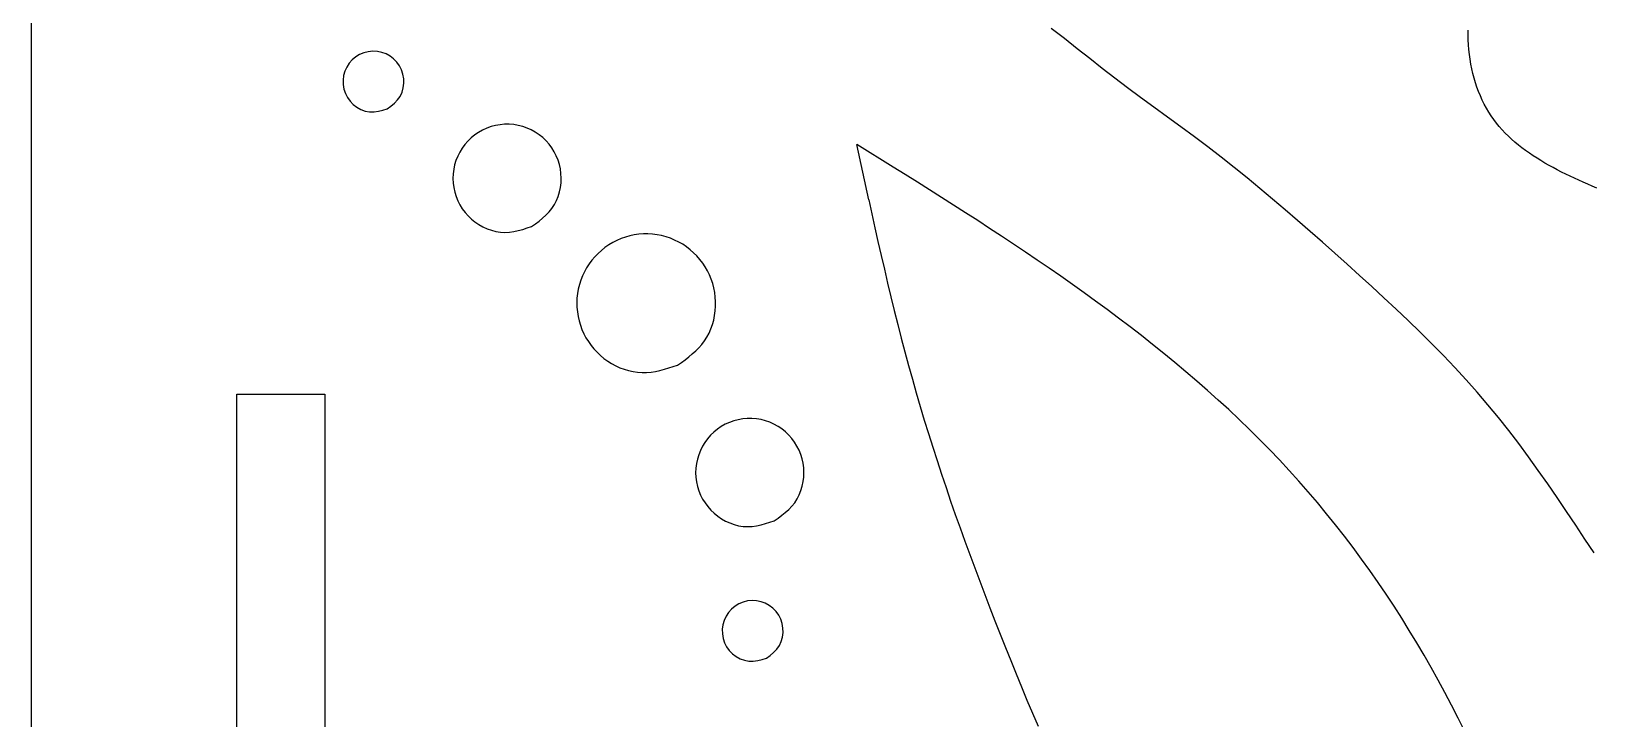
# Model space of a CAD drawing. Extents: x -3475 to 3475, y -2114 to 2114.
# Drawn here: x -2992 to -2481, y -990 to -765 of the extents above; entities that cross this region are included whole.
import ezdxf

# ---------------------------------------------------------------- set-up
doc = ezdxf.new("R2010")
doc.units = 0
doc.header["$MEASUREMENT"] = 0
doc.layers.get('0').update_dxf_attribs({"linetype": 'CONTINUOUS'})

msp = doc.modelspace()

# ---------------------------------------------------------------- linework, layer by layer
for p, q in [((-2992.28, -569.48), (-2992.28, -1259.1)), ((-2653.94, -767.66), (-2658.28, -764.3)), ((-2521.77, -766.46), (-2521.77, -764.85)), ((-2521.72, -768.06), (-2521.77, -766.46)), ((-2883.36, -772.3), (-2884.73, -772.87)), ((-2881.91, -771.94), (-2883.36, -772.3)), ((-2880.43, -771.8), (-2881.91, -771.94)), ((-2878.94, -771.87), (-2880.43, -771.8)), ((-2877.49, -772.18), (-2878.94, -771.87)), ((-2876.09, -772.69), (-2877.49, -772.18)), ((-2649.75, -770.96), (-2653.94, -767.66)), ((-2645.64, -774.21), (-2649.75, -770.96)), ((-2521.63, -769.67), (-2521.72, -768.06)), ((-2521.5, -771.26), (-2521.63, -769.67)), ((-2521.32, -772.85), (-2521.5, -771.26)), ((-2888.95, -776.96), (-2889.57, -778.31)), ((-2888.14, -775.71), (-2888.95, -776.96)), ((-2887.15, -774.6), (-2888.14, -775.71)), ((-2886, -773.65), (-2887.15, -774.6)), ((-2884.73, -772.87), (-2886, -773.65)), ((-2874.78, -773.4), (-2876.09, -772.69)), ((-2873.6, -774.31), (-2874.78, -773.4)), ((-2872.56, -775.38), (-2873.6, -774.31)), ((-2871.7, -776.59), (-2872.56, -775.38)), ((-2871.03, -777.92), (-2871.7, -776.59)), ((-2641.56, -777.42), (-2645.64, -774.21)), ((-2637.46, -780.6), (-2641.56, -777.42)), ((-2521.1, -774.43), (-2521.32, -772.85)), ((-2520.83, -776), (-2521.1, -774.43)), ((-2520.52, -777.55), (-2520.83, -776)), ((-2520.17, -779.09), (-2520.52, -777.55)), ((-2889.98, -779.74), (-2890.17, -781.22)), ((-2890.17, -781.22), (-2890.13, -782.71)), ((-2890.13, -782.71), (-2889.88, -784.18)), ((-2889.57, -778.31), (-2889.98, -779.74)), ((-2870.56, -779.33), (-2871.03, -777.92)), ((-2870.31, -780.79), (-2870.56, -779.33)), ((-2870.45, -783.78), (-2870.27, -782.29)), ((-2870.27, -782.29), (-2870.31, -780.79)), ((-2633.27, -783.78), (-2637.46, -780.6)), ((-2519.77, -780.6), (-2520.17, -779.09)), ((-2519.33, -782.09), (-2519.77, -780.6)), ((-2518.84, -783.56), (-2519.33, -782.09)), ((-2889.88, -784.18), (-2889.41, -785.59)), ((-2889.41, -785.59), (-2888.74, -786.92)), ((-2888.74, -786.92), (-2887.87, -788.12)), ((-2873.34, -788.8), (-2872.32, -787.76)), ((-2872.32, -787.76), (-2871.48, -786.57)), ((-2871.48, -786.57), (-2870.85, -785.23)), ((-2870.85, -785.23), (-2870.45, -783.78)), ((-2628.99, -786.96), (-2633.27, -783.78)), ((-2624.62, -790.15), (-2628.99, -786.96)), ((-2518.31, -785), (-2518.84, -783.56)), ((-2517.73, -786.41), (-2518.31, -785)), ((-2517.11, -787.79), (-2517.73, -786.41)), ((-2516.44, -789.14), (-2517.11, -787.79)), ((-2887.87, -788.12), (-2886.84, -789.19)), ((-2886.84, -789.19), (-2885.65, -790.11)), ((-2885.65, -790.11), (-2884.34, -790.84)), ((-2884.34, -790.84), (-2882.94, -791.37)), ((-2882.94, -791.37), (-2881.48, -791.66)), ((-2881.48, -791.66), (-2880.03, -791.68)), ((-2880.03, -791.68), (-2878.58, -791.46)), ((-2878.58, -791.46), (-2877.14, -791.09)), ((-2877.14, -791.09), (-2875.71, -790.63)), ((-2875.71, -790.63), (-2874.49, -789.74)), ((-2874.49, -789.74), (-2873.34, -788.8)), ((-2620.21, -793.35), (-2624.62, -790.15)), ((-2515.73, -790.45), (-2516.44, -789.14)), ((-2514.98, -791.73), (-2515.73, -790.45)), ((-2514.18, -792.96), (-2514.98, -791.73)), ((-2513.34, -794.16), (-2514.18, -792.96)), ((-2844.49, -797.61), (-2845.8, -798.35)), ((-2843.12, -796.98), (-2844.49, -797.61)), ((-2841.7, -796.48), (-2843.12, -796.98)), ((-2840.24, -796.1), (-2841.7, -796.48)), ((-2838.76, -795.84), (-2840.24, -796.1)), ((-2837.26, -795.7), (-2838.76, -795.84)), ((-2835.76, -795.7), (-2837.26, -795.7)), ((-2834.26, -795.82), (-2835.76, -795.7)), ((-2832.78, -796.07), (-2834.26, -795.82)), ((-2831.32, -796.44), (-2832.78, -796.07)), ((-2829.9, -796.94), (-2831.32, -796.44)), ((-2828.53, -797.55), (-2829.9, -796.94)), ((-2827.22, -798.28), (-2828.53, -797.55)), ((-2615.78, -796.58), (-2620.21, -793.35)), ((-2611.37, -799.84), (-2615.78, -796.58)), ((-2512.46, -795.32), (-2513.34, -794.16)), ((-2511.54, -796.44), (-2512.46, -795.32)), ((-2510.58, -797.53), (-2511.54, -796.44)), ((-2509.58, -798.59), (-2510.58, -797.53)), ((-2850.28, -802.32), (-2851.18, -803.53)), ((-2849.29, -801.19), (-2850.28, -802.32)), ((-2848.21, -800.14), (-2849.29, -801.19)), ((-2847.04, -799.19), (-2848.21, -800.14)), ((-2845.8, -798.35), (-2847.04, -799.19)), ((-2825.97, -799.12), (-2827.22, -798.28)), ((-2824.79, -800.07), (-2825.97, -799.12)), ((-2823.7, -801.11), (-2824.79, -800.07)), ((-2822.71, -802.23), (-2823.7, -801.11)), ((-2821.81, -803.44), (-2822.71, -802.23)), ((-2720, -811.4), (-2721.96, -802.31)), ((-2710.03, -809.72), (-2721.96, -802.31)), ((-2606.99, -803.14), (-2611.37, -799.84)), ((-2602.66, -806.47), (-2606.99, -803.14)), ((-2508.55, -799.61), (-2509.58, -798.59)), ((-2507.49, -800.61), (-2508.55, -799.61)), ((-2506.39, -801.58), (-2507.49, -800.61)), ((-2505.26, -802.51), (-2506.39, -801.58)), ((-2504.1, -803.43), (-2505.26, -802.51)), ((-2853.19, -807.55), (-2853.63, -808.99)), ((-2852.63, -806.16), (-2853.19, -807.55)), ((-2851.96, -804.81), (-2852.63, -806.16)), ((-2851.18, -803.53), (-2851.96, -804.81)), ((-2821.01, -804.72), (-2821.81, -803.44)), ((-2820.33, -806.05), (-2821.01, -804.72)), ((-2819.77, -807.44), (-2820.33, -806.05)), ((-2819.33, -808.88), (-2819.77, -807.44)), ((-2598.39, -809.85), (-2602.66, -806.47)), ((-2502.91, -804.31), (-2504.1, -803.43)), ((-2501.69, -805.17), (-2502.91, -804.31)), ((-2500.45, -806.01), (-2501.69, -805.17)), ((-2499.18, -806.83), (-2500.45, -806.01)), ((-2497.89, -807.62), (-2499.18, -806.83)), ((-2496.58, -808.4), (-2497.89, -807.62)), ((-2495.25, -809.16), (-2496.58, -808.4)), ((-2854.13, -811.95), (-2854.18, -813.46)), ((-2854.18, -813.46), (-2854.11, -814.96)), ((-2853.94, -810.46), (-2854.13, -811.95)), ((-2853.63, -808.99), (-2853.94, -810.46)), ((-2819.01, -810.34), (-2819.33, -808.88)), ((-2818.81, -811.84), (-2819.01, -810.34)), ((-2818.74, -813.34), (-2818.81, -811.84)), ((-2818.79, -814.86), (-2818.74, -813.34)), ((-2718.02, -820.49), (-2720, -811.4)), ((-2706.06, -812.2), (-2710.03, -809.72)), ((-2702.09, -814.69), (-2706.06, -812.2)), ((-2594.15, -813.26), (-2598.39, -809.85)), ((-2589.96, -816.7), (-2594.15, -813.26)), ((-2493.9, -809.9), (-2495.25, -809.16)), ((-2492.53, -810.63), (-2493.9, -809.9)), ((-2491.15, -811.34), (-2492.53, -810.63)), ((-2489.75, -812.03), (-2491.15, -811.34)), ((-2488.33, -812.72), (-2489.75, -812.03)), ((-2486.9, -813.39), (-2488.33, -812.72)), ((-2485.47, -814.06), (-2486.9, -813.39)), ((-2854.11, -814.96), (-2853.91, -816.46)), ((-2853.91, -816.46), (-2853.59, -817.93)), ((-2853.59, -817.93), (-2853.15, -819.36)), ((-2819.7, -819.31), (-2819.27, -817.86)), ((-2819.27, -817.86), (-2818.97, -816.37)), ((-2818.97, -816.37), (-2818.79, -814.86)), ((-2698.13, -817.18), (-2702.09, -814.69)), ((-2694.18, -819.68), (-2698.13, -817.18)), ((-2585.8, -820.18), (-2589.96, -816.7)), ((-2484.02, -814.71), (-2485.47, -814.06)), ((-2482.57, -815.36), (-2484.02, -814.71)), ((-2481.1, -816.01), (-2482.57, -815.36)), ((-2479.64, -816.64), (-2481.1, -816.01)), ((-2853.15, -819.36), (-2852.58, -820.76)), ((-2852.58, -820.76), (-2851.91, -822.09)), ((-2851.91, -822.09), (-2851.11, -823.37)), ((-2851.11, -823.37), (-2850.22, -824.57)), ((-2822.68, -824.41), (-2821.75, -823.27)), ((-2821.75, -823.27), (-2820.94, -822.03)), ((-2820.94, -822.03), (-2820.26, -820.71)), ((-2820.26, -820.71), (-2819.7, -819.31)), ((-2718.02, -820.49), (-2717.02, -825.04)), ((-2690.23, -822.19), (-2694.18, -819.68)), ((-2686.29, -824.71), (-2690.23, -822.19)), ((-2581.67, -823.68), (-2585.8, -820.18)), ((-2577.57, -827.21), (-2581.67, -823.68)), ((-2850.22, -824.57), (-2849.22, -825.69)), ((-2849.22, -825.69), (-2848.13, -826.73)), ((-2848.13, -826.73), (-2846.96, -827.68)), ((-2846.96, -827.68), (-2845.7, -828.53)), ((-2845.7, -828.53), (-2844.38, -829.28)), ((-2828.43, -829.21), (-2827.2, -828.31)), ((-2827.2, -828.31), (-2825.99, -827.4)), ((-2825.99, -827.4), (-2824.82, -826.46)), ((-2824.82, -826.46), (-2823.71, -825.47)), ((-2823.71, -825.47), (-2822.68, -824.41)), ((-2717.02, -825.04), (-2716.01, -829.58)), ((-2682.35, -827.25), (-2686.29, -824.71)), ((-2678.43, -829.8), (-2682.35, -827.25)), ((-2573.49, -830.77), (-2577.57, -827.21)), ((-2844.38, -829.28), (-2842.99, -829.91)), ((-2842.99, -829.91), (-2841.57, -830.42)), ((-2841.57, -830.42), (-2840.11, -830.8)), ((-2840.11, -830.8), (-2838.64, -831.03)), ((-2838.64, -831.03), (-2837.17, -831.1)), ((-2837.17, -831.1), (-2835.7, -831.03)), ((-2835.7, -831.03), (-2834.24, -830.82)), ((-2834.24, -830.82), (-2832.78, -830.51)), ((-2832.78, -830.51), (-2831.33, -830.12)), ((-2831.33, -830.12), (-2829.88, -829.67)), ((-2829.88, -829.67), (-2828.43, -829.21)), ((-2800.52, -833.75), (-2801.86, -834.43)), ((-2799.14, -833.16), (-2800.52, -833.75)), ((-2797.72, -832.66), (-2799.14, -833.16)), ((-2796.27, -832.26), (-2797.72, -832.66)), ((-2794.8, -831.95), (-2796.27, -832.26)), ((-2793.31, -831.74), (-2794.8, -831.95)), ((-2791.81, -831.63), (-2793.31, -831.74)), ((-2790.31, -831.62), (-2791.81, -831.63)), ((-2788.81, -831.71), (-2790.31, -831.62)), ((-2787.32, -831.89), (-2788.81, -831.71)), ((-2785.85, -832.18), (-2787.32, -831.89)), ((-2784.39, -832.56), (-2785.85, -832.18)), ((-2782.97, -833.04), (-2784.39, -832.56)), ((-2781.58, -833.61), (-2782.97, -833.04)), ((-2780.23, -834.27), (-2781.58, -833.61)), ((-2716.01, -829.58), (-2714.99, -834.12)), ((-2674.52, -832.36), (-2678.43, -829.8)), ((-2670.62, -834.95), (-2674.52, -832.36)), ((-2569.43, -834.35), (-2573.49, -830.77)), ((-2807.73, -839.07), (-2808.7, -840.22)), ((-2806.68, -837.99), (-2807.73, -839.07)), ((-2805.57, -836.99), (-2806.68, -837.99)), ((-2804.39, -836.05), (-2805.57, -836.99)), ((-2803.15, -835.2), (-2804.39, -836.05)), ((-2801.86, -834.43), (-2803.15, -835.2)), ((-2778.93, -835.02), (-2780.23, -834.27)), ((-2777.68, -835.85), (-2778.93, -835.02)), ((-2776.49, -836.77), (-2777.68, -835.85)), ((-2775.36, -837.76), (-2776.49, -836.77)), ((-2774.29, -838.83), (-2775.36, -837.76)), ((-2773.31, -839.96), (-2774.29, -838.83)), ((-2714.99, -834.12), (-2713.96, -838.65)), ((-2713.96, -838.65), (-2712.91, -843.18)), ((-2666.73, -837.55), (-2670.62, -834.95)), ((-2662.85, -840.17), (-2666.73, -837.55)), ((-2565.38, -837.95), (-2569.43, -834.35)), ((-2561.35, -841.57), (-2565.38, -837.95)), ((-2811.14, -844), (-2811.78, -845.36)), ((-2810.41, -842.69), (-2811.14, -844)), ((-2809.6, -841.42), (-2810.41, -842.69)), ((-2808.7, -840.22), (-2809.6, -841.42)), ((-2772.39, -841.16), (-2773.31, -839.96)), ((-2771.56, -842.41), (-2772.39, -841.16)), ((-2770.81, -843.71), (-2771.56, -842.41)), ((-2770.16, -845.05), (-2770.81, -843.71)), ((-2712.91, -843.18), (-2711.85, -847.7)), ((-2658.99, -842.81), (-2662.85, -840.17)), ((-2655.15, -845.48), (-2658.99, -842.81)), ((-2557.32, -845.21), (-2561.35, -841.57)), ((-2812.78, -848.19), (-2813.13, -849.65)), ((-2812.32, -846.76), (-2812.78, -848.19)), ((-2811.78, -845.36), (-2812.32, -846.76)), ((-2769.59, -846.44), (-2770.16, -845.05)), ((-2769.12, -847.86), (-2769.59, -846.44)), ((-2768.75, -849.31), (-2769.12, -847.86)), ((-2768.46, -850.79), (-2768.75, -849.31)), ((-2711.85, -847.7), (-2710.76, -852.22)), ((-2651.32, -848.17), (-2655.15, -845.48)), ((-2647.5, -850.89), (-2651.32, -848.17)), ((-2553.31, -848.87), (-2557.32, -845.21)), ((-2549.3, -852.54), (-2553.31, -848.87)), ((-2813.56, -852.62), (-2813.62, -854.12)), ((-2813.62, -854.12), (-2813.58, -855.63)), ((-2813.4, -851.13), (-2813.56, -852.62)), ((-2813.13, -849.65), (-2813.4, -851.13)), ((-2768.28, -852.28), (-2768.46, -850.79)), ((-2768.19, -853.78), (-2768.28, -852.28)), ((-2768.19, -855.3), (-2768.19, -853.78)), ((-2710.76, -852.22), (-2709.66, -856.73)), ((-2643.71, -853.64), (-2647.5, -850.89)), ((-2639.94, -856.41), (-2643.71, -853.64)), ((-2545.32, -856.25), (-2549.3, -852.54)), ((-2813.58, -855.63), (-2813.44, -857.12)), ((-2813.44, -857.12), (-2813.21, -858.61)), ((-2813.21, -858.61), (-2812.88, -860.08)), ((-2768.8, -859.81), (-2768.5, -858.32)), ((-2768.5, -858.32), (-2768.3, -856.81)), ((-2768.3, -856.81), (-2768.19, -855.3)), ((-2709.66, -856.73), (-2708.53, -861.24)), ((-2636.18, -859.22), (-2639.94, -856.41)), ((-2632.45, -862.05), (-2636.18, -859.22)), ((-2541.38, -859.99), (-2545.32, -856.25)), ((-2812.88, -860.08), (-2812.45, -861.52)), ((-2812.45, -861.52), (-2811.93, -862.93)), ((-2811.93, -862.93), (-2811.32, -864.3)), ((-2811.32, -864.3), (-2810.62, -865.62)), ((-2770.99, -865.38), (-2770.29, -864.06)), ((-2770.29, -864.06), (-2769.7, -862.69)), ((-2769.7, -862.69), (-2769.2, -861.27)), ((-2769.2, -861.27), (-2768.8, -859.81)), ((-2708.53, -861.24), (-2707.37, -865.74)), ((-2628.74, -864.92), (-2632.45, -862.05)), ((-2537.47, -863.76), (-2541.38, -859.99)), ((-2533.6, -867.59), (-2537.47, -863.76)), ((-2810.62, -865.62), (-2809.83, -866.89)), ((-2809.83, -866.89), (-2808.96, -868.11)), ((-2808.96, -868.11), (-2808.01, -869.27)), ((-2808.01, -869.27), (-2806.99, -870.37)), ((-2774.69, -869.93), (-2773.64, -868.89)), ((-2773.64, -868.89), (-2772.67, -867.79)), ((-2772.67, -867.79), (-2771.78, -866.62)), ((-2771.78, -866.62), (-2770.99, -865.38)), ((-2707.37, -865.74), (-2706.19, -870.23)), ((-2625.05, -867.82), (-2628.74, -864.92)), ((-2621.4, -870.76), (-2625.05, -867.82)), ((-2529.79, -871.46), (-2533.6, -867.59)), ((-2806.99, -870.37), (-2805.89, -871.4)), ((-2805.89, -871.4), (-2804.73, -872.36)), ((-2804.73, -872.36), (-2803.5, -873.25)), ((-2803.5, -873.25), (-2802.22, -874.05)), ((-2802.22, -874.05), (-2800.88, -874.78)), ((-2800.88, -874.78), (-2799.5, -875.41)), ((-2782.05, -875.06), (-2780.6, -874.59)), ((-2780.6, -874.59), (-2779.37, -873.7)), ((-2779.37, -873.7), (-2778.15, -872.8)), ((-2778.15, -872.8), (-2776.96, -871.88)), ((-2776.96, -871.88), (-2775.8, -870.93)), ((-2775.8, -870.93), (-2774.69, -869.93)), ((-2706.19, -870.23), (-2704.98, -874.72)), ((-2704.98, -874.72), (-2703.74, -879.19)), ((-2617.77, -873.73), (-2621.4, -870.76)), ((-2614.17, -876.74), (-2617.77, -873.73)), ((-2526.04, -875.38), (-2529.79, -871.46)), ((-2799.5, -875.41), (-2798.09, -875.95)), ((-2798.09, -875.95), (-2796.64, -876.39)), ((-2796.64, -876.39), (-2795.18, -876.71)), ((-2795.18, -876.71), (-2793.71, -876.93)), ((-2793.71, -876.93), (-2792.24, -877.02)), ((-2792.24, -877.02), (-2790.77, -877)), ((-2790.77, -877), (-2789.31, -876.86)), ((-2789.31, -876.86), (-2787.85, -876.62)), ((-2787.85, -876.62), (-2786.39, -876.31)), ((-2786.39, -876.31), (-2784.94, -875.94)), ((-2784.94, -875.94), (-2783.5, -875.51)), ((-2783.5, -875.51), (-2782.05, -875.06)), ((-2703.74, -879.19), (-2702.47, -883.66)), ((-2610.61, -879.79), (-2614.17, -876.74)), ((-2607.08, -882.87), (-2610.61, -879.79)), ((-2522.36, -879.36), (-2526.04, -875.38)), ((-2518.76, -883.41), (-2522.36, -879.36)), ((-2924.97, -1259.1), (-2924.97, -884.08)), ((-2924.97, -884.08), (-2896.12, -884.08)), ((-2896.12, -884.08), (-2896.12, -1845.66)), ((-2702.47, -883.66), (-2701.16, -888.11)), ((-2603.59, -886), (-2607.08, -882.87)), ((-2515.24, -887.53), (-2518.76, -883.41)), ((-2701.16, -888.11), (-2699.82, -892.56)), ((-2600.13, -889.16), (-2603.59, -886)), ((-2596.72, -892.37), (-2600.13, -889.16)), ((-2511.81, -891.72), (-2515.24, -887.53)), ((-2766.31, -894.7), (-2767.56, -895.54)), ((-2765, -893.96), (-2766.31, -894.7)), ((-2763.63, -893.33), (-2765, -893.96)), ((-2762.22, -892.83), (-2763.63, -893.33)), ((-2760.76, -892.45), (-2762.22, -892.83)), ((-2759.28, -892.19), (-2760.76, -892.45)), ((-2757.78, -892.05), (-2759.28, -892.19)), ((-2756.28, -892.05), (-2757.78, -892.05)), ((-2754.78, -892.17), (-2756.28, -892.05)), ((-2753.3, -892.42), (-2754.78, -892.17)), ((-2751.84, -892.8), (-2753.3, -892.42)), ((-2750.42, -893.29), (-2751.84, -892.8)), ((-2749.05, -893.91), (-2750.42, -893.29)), ((-2747.73, -894.63), (-2749.05, -893.91)), ((-2746.48, -895.47), (-2747.73, -894.63)), ((-2699.82, -892.56), (-2698.46, -897)), ((-2593.34, -895.61), (-2596.72, -892.37)), ((-2508.46, -895.97), (-2511.81, -891.72)), ((-2771.69, -899.88), (-2772.48, -901.16)), ((-2770.8, -898.67), (-2771.69, -899.88)), ((-2769.81, -897.54), (-2770.8, -898.67)), ((-2768.72, -896.49), (-2769.81, -897.54)), ((-2767.56, -895.54), (-2768.72, -896.49)), ((-2745.31, -896.42), (-2746.48, -895.47)), ((-2744.22, -897.46), (-2745.31, -896.42)), ((-2743.22, -898.59), (-2744.22, -897.46)), ((-2742.32, -899.79), (-2743.22, -898.59)), ((-2741.53, -901.07), (-2742.32, -899.79)), ((-2698.46, -897), (-2697.06, -901.43)), ((-2590.02, -898.91), (-2593.34, -895.61)), ((-2586.73, -902.24), (-2590.02, -898.91)), ((-2505.17, -900.28), (-2508.46, -895.97)), ((-2501.95, -904.64), (-2505.17, -900.28)), ((-2774.14, -905.34), (-2774.45, -906.81)), ((-2773.7, -903.9), (-2774.14, -905.34)), ((-2773.15, -902.51), (-2773.7, -903.9)), ((-2772.48, -901.16), (-2773.15, -902.51)), ((-2740.85, -902.41), (-2741.53, -901.07)), ((-2740.29, -903.8), (-2740.85, -902.41)), ((-2739.85, -905.23), (-2740.29, -903.8)), ((-2739.53, -906.7), (-2739.85, -905.23)), ((-2697.06, -901.43), (-2695.63, -905.85)), ((-2583.5, -905.62), (-2586.73, -902.24)), ((-2580.31, -909.05), (-2583.5, -905.62)), ((-2498.78, -909.05), (-2501.95, -904.64)), ((-2774.64, -908.31), (-2774.7, -909.81)), ((-2774.7, -909.81), (-2774.63, -911.31)), ((-2774.45, -906.81), (-2774.64, -908.31)), ((-2739.33, -908.19), (-2739.53, -906.7)), ((-2739.26, -909.7), (-2739.33, -908.19)), ((-2739.31, -911.21), (-2739.26, -909.7)), ((-2695.63, -905.85), (-2694.18, -910.27)), ((-2694.18, -910.27), (-2692.7, -914.68)), ((-2577.17, -912.53), (-2580.31, -909.05)), ((-2495.66, -913.5), (-2498.78, -909.05)), ((-2774.63, -911.31), (-2774.43, -912.81)), ((-2774.43, -912.81), (-2774.11, -914.28)), ((-2774.11, -914.28), (-2773.67, -915.72)), ((-2773.67, -915.72), (-2773.1, -917.11)), ((-2740.78, -917.06), (-2740.22, -915.66)), ((-2740.22, -915.66), (-2739.79, -914.21)), ((-2739.79, -914.21), (-2739.49, -912.72)), ((-2739.49, -912.72), (-2739.31, -911.21)), ((-2692.7, -914.68), (-2691.2, -919.07)), ((-2574.09, -916.05), (-2577.17, -912.53)), ((-2492.58, -917.97), (-2495.66, -913.5)), ((-2773.1, -917.11), (-2772.42, -918.45)), ((-2772.42, -918.45), (-2771.63, -919.72)), ((-2771.63, -919.72), (-2770.73, -920.92)), ((-2770.73, -920.92), (-2769.74, -922.04)), ((-2744.23, -921.82), (-2743.2, -920.76)), ((-2743.2, -920.76), (-2742.27, -919.62)), ((-2742.27, -919.62), (-2741.46, -918.39)), ((-2741.46, -918.39), (-2740.78, -917.06)), ((-2691.2, -919.07), (-2689.67, -923.47)), ((-2571.05, -919.61), (-2574.09, -916.05)), ((-2568.07, -923.22), (-2571.05, -919.61)), ((-2489.53, -922.47), (-2492.58, -917.97)), ((-2769.74, -922.04), (-2768.65, -923.08)), ((-2768.65, -923.08), (-2767.47, -924.03)), ((-2767.47, -924.03), (-2766.22, -924.88)), ((-2766.22, -924.88), (-2764.89, -925.63)), ((-2764.89, -925.63), (-2763.51, -926.26)), ((-2751.85, -926.47), (-2750.4, -926.02)), ((-2750.4, -926.02), (-2748.95, -925.56)), ((-2748.95, -925.56), (-2747.72, -924.66)), ((-2747.72, -924.66), (-2746.51, -923.75)), ((-2746.51, -923.75), (-2745.34, -922.81)), ((-2745.34, -922.81), (-2744.23, -921.82)), ((-2689.67, -923.47), (-2688.12, -927.85)), ((-2565.14, -926.87), (-2568.07, -923.22)), ((-2486.5, -926.99), (-2489.53, -922.47)), ((-2763.51, -926.26), (-2762.09, -926.77)), ((-2762.09, -926.77), (-2760.63, -927.15)), ((-2760.63, -927.15), (-2759.16, -927.38)), ((-2759.16, -927.38), (-2757.68, -927.45)), ((-2757.68, -927.45), (-2756.22, -927.38)), ((-2756.22, -927.38), (-2754.76, -927.17)), ((-2754.76, -927.17), (-2753.3, -926.86)), ((-2753.3, -926.86), (-2751.85, -926.47)), ((-2688.12, -927.85), (-2686.54, -932.23)), ((-2562.26, -930.56), (-2565.14, -926.87)), ((-2559.42, -934.3), (-2562.26, -930.56)), ((-2483.48, -931.53), (-2486.5, -926.99)), ((-2686.54, -932.23), (-2684.95, -936.6)), ((-2556.64, -938.07), (-2559.42, -934.3)), ((-2480.48, -936.07), (-2483.48, -931.53)), ((-2684.95, -936.6), (-2683.33, -940.96)), ((-2683.33, -940.96), (-2681.69, -945.32)), ((-2553.91, -941.88), (-2556.64, -938.07)), ((-2681.69, -945.32), (-2680.04, -949.67)), ((-2551.23, -945.72), (-2553.91, -941.88)), ((-2548.59, -949.61), (-2551.23, -945.72)), ((-2756.24, -951.66), (-2757.72, -951.81)), ((-2754.75, -951.74), (-2756.24, -951.66)), ((-2680.04, -949.67), (-2678.37, -954.01)), ((-2546.01, -953.52), (-2548.59, -949.61)), ((-2764.76, -956.82), (-2765.38, -958.18)), ((-2763.95, -955.58), (-2764.76, -956.82)), ((-2762.96, -954.47), (-2763.95, -955.58)), ((-2761.81, -953.51), (-2762.96, -954.47)), ((-2760.54, -952.74), (-2761.81, -953.51)), ((-2759.17, -952.17), (-2760.54, -952.74)), ((-2757.72, -951.81), (-2759.17, -952.17)), ((-2753.3, -952.04), (-2754.75, -951.74)), ((-2751.9, -952.55), (-2753.3, -952.04)), ((-2750.6, -953.27), (-2751.9, -952.55)), ((-2749.41, -954.18), (-2750.6, -953.27)), ((-2748.38, -955.25), (-2749.41, -954.18)), ((-2747.51, -956.46), (-2748.38, -955.25)), ((-2746.84, -957.78), (-2747.51, -956.46)), ((-2678.37, -954.01), (-2676.68, -958.35)), ((-2543.48, -957.47), (-2546.01, -953.52)), ((-2765.79, -959.61), (-2765.98, -961.09)), ((-2765.98, -961.09), (-2765.94, -962.58)), ((-2765.38, -958.18), (-2765.79, -959.61)), ((-2746.37, -959.19), (-2746.84, -957.78)), ((-2746.12, -960.66), (-2746.37, -959.19)), ((-2746.08, -962.15), (-2746.12, -960.66)), ((-2676.68, -958.35), (-2674.98, -962.68)), ((-2541, -961.45), (-2543.48, -957.47)), ((-2538.56, -965.47), (-2541, -961.45)), ((-2765.94, -962.58), (-2765.69, -964.04)), ((-2765.69, -964.04), (-2765.22, -965.46)), ((-2765.22, -965.46), (-2764.55, -966.78)), ((-2764.55, -966.78), (-2763.69, -967.99)), ((-2748.13, -967.63), (-2747.29, -966.43)), ((-2747.29, -966.43), (-2746.67, -965.09)), ((-2746.67, -965.09), (-2746.26, -963.65)), ((-2746.26, -963.65), (-2746.08, -962.15)), ((-2674.98, -962.68), (-2673.26, -967.01)), ((-2673.26, -967.01), (-2671.53, -971.33)), ((-2536.18, -969.51), (-2538.56, -965.47)), ((-2763.69, -967.99), (-2762.65, -969.06)), ((-2762.65, -969.06), (-2761.47, -969.97)), ((-2761.47, -969.97), (-2760.15, -970.7)), ((-2760.15, -970.7), (-2758.75, -971.23)), ((-2758.75, -971.23), (-2757.3, -971.52)), ((-2757.3, -971.52), (-2755.84, -971.54)), ((-2755.84, -971.54), (-2754.39, -971.33)), ((-2754.39, -971.33), (-2752.95, -970.95)), ((-2752.95, -970.95), (-2751.52, -970.5)), ((-2751.52, -970.5), (-2750.31, -969.61)), ((-2750.31, -969.61), (-2749.16, -968.67)), ((-2749.16, -968.67), (-2748.13, -967.63)), ((-2671.53, -971.33), (-2669.78, -975.64)), ((-2533.85, -973.58), (-2536.18, -969.51)), ((-2669.78, -975.64), (-2668.01, -979.95)), ((-2531.57, -977.69), (-2533.85, -973.58)), ((-2668.01, -979.95), (-2666.22, -984.24)), ((-2529.34, -981.82), (-2531.57, -977.69)), ((-2527.16, -985.97), (-2529.34, -981.82)), ((-2666.22, -984.24), (-2664.4, -988.52)), ((-2525.03, -990.16), (-2527.16, -985.97)), ((-2664.4, -988.52), (-2662.55, -992.79)), ((-2522.96, -994.37), (-2525.03, -990.16))]:
    msp.add_line(p, q)

doc.saveas('drawing.dxf')
